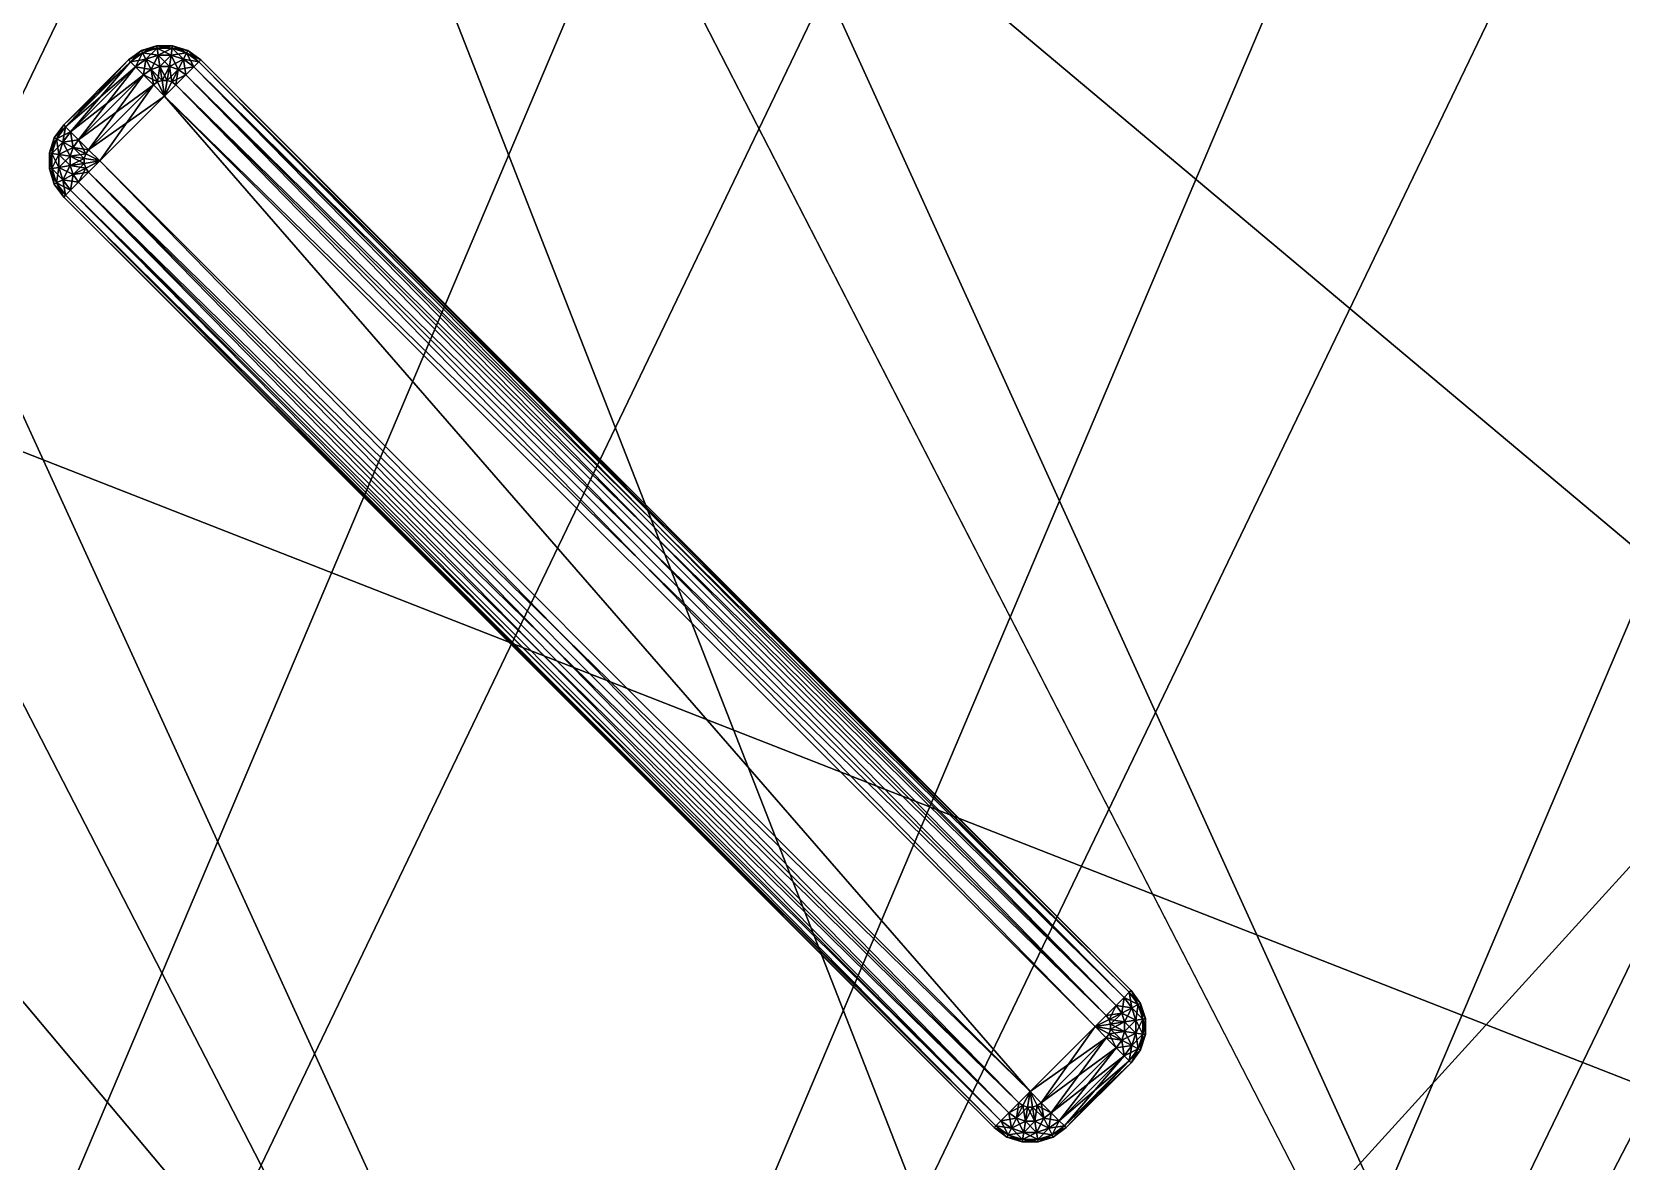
# Model space of a CAD drawing. Extents: x -220 to 220, y -231 to 209.
# Drawn here: x 100.63 to 131.8, y -133.73 to -111.59 of the extents above; entities that cross this region are included whole.
import ezdxf

# ---------------------------------------------------------------- set-up
doc = ezdxf.new("R2010")
doc.units = 0
doc.layers.get('0').update_dxf_attribs({"color": 33, "linetype": 'CONTINUOUS'})

msp = doc.modelspace()

# ---------------------------------------------------------------- meshes
at = {"color": 206}
mesh = msp.add_polyface(dxfattribs=at)
corners = [(-19.675, 188.166, -0.51), (0, 189.116, -0.51), (0, 189.116, -5.51), (-19.675, 188.166, -5.51), (-38.801, 185.375, -0.51), (-38.801, 185.375, -5.51), (-57.29, 180.83, -0.51), (-57.29, 180.83, -5.51), (-75.054, 174.62, -0.51), (-75.054, 174.62, -5.51), (-92.004, 166.832, -0.51), (-92.004, 166.832, -5.51), (-108.053, 157.556, -0.51), (-108.053, 157.556, -5.51), (-123.112, 146.879, -0.51), (-123.112, 146.879, -5.51), (-75.054, 174.62, -5.51), (-191.713, -68.173, -5.51), (-92.004, 166.832, -5.51), (-57.29, 180.83, -5.51), (-185.503, -85.937, -5.51), (-38.801, 185.375, -5.51), (-177.716, -102.888, -5.51), (-168.44, -118.937, -5.51), (-19.675, 188.166, -5.51), (-157.763, -133.996, -5.51), (0, 189.116, -5.51), (-145.773, -147.978, -5.51), (19.675, 188.166, -5.51), (-132.559, -160.794, -5.51), (32.492, 186.504, -5.51), (51.203, 182.534, -5.51), (-118.208, -172.356, -5.51), (-57.29, 180.83, -0.51), (123.112, -168.646, -0.51), (-38.801, 185.375, -0.51), (-75.054, 174.62, -0.51), (108.053, -179.323, -0.51), (-92.004, 166.832, -0.51), (92.004, -188.6, -0.51), (-108.053, 157.556, -0.51), (75.054, -196.387, -0.51), (-123.112, 146.879, -0.51), (57.29, -202.597, -0.51), (-137.094, 134.889, -0.51), (38.801, -207.142, -0.51), (-149.91, 121.675, -0.51), (19.675, -209.934, -0.51), (-161.472, 107.324, -0.51), (0, -210.884, -0.51)]
mesh.append_faces([[corners[k] for k in face] for face in [(0, 1, 2, 0), (3, 0, 2, 3), (4, 0, 3, 4), (5, 4, 3, 5), (6, 4, 5, 6), (7, 6, 5, 7), (8, 6, 7, 8), (9, 8, 7, 9), (10, 8, 9, 10), (11, 10, 9, 11), (12, 10, 11, 12), (13, 12, 11, 13), (14, 12, 13, 14), (15, 14, 13, 15), (16, 17, 18, 16), (19, 20, 16, 19), (21, 22, 19, 21), (21, 23, 22, 21), (24, 23, 21, 24), (24, 25, 23, 24), (26, 25, 24, 26), (26, 27, 25, 26), (28, 27, 26, 28), (28, 29, 27, 28), (30, 29, 28, 30), (31, 32, 30, 31), (33, 34, 35, 33), (36, 37, 33, 36), (38, 39, 36, 38), (40, 41, 38, 40), (42, 43, 40, 42), (44, 45, 42, 44), (46, 47, 44, 46), (48, 49, 46, 48)]], dxfattribs={"vtx3": -1, "color": 206})
mesh = msp.add_polyface(dxfattribs=at)
corners = [(102.809, 160.808, -0.51), (118.208, 150.588, -0.51), (118.208, 150.588, -5.51), (102.809, 160.808, -5.51), (86.45, 169.598, -0.51), (86.45, 169.598, -5.51), (69.218, 176.869, -0.51), (69.218, 176.869, -5.51), (51.203, 182.534, -0.51), (51.203, 182.534, -5.51), (32.492, 186.504, -0.51), (32.492, 186.504, -5.51), (19.675, 188.166, -0.51), (19.675, 188.166, -5.51), (0, 189.116, -0.51), (0, 189.116, -5.51), (69.218, 176.869, -5.51), (-102.809, -182.576, -5.51), (51.203, 182.534, -5.51), (86.45, 169.598, -5.51), (-86.45, -191.365, -5.51), (102.809, 160.808, -5.51), (-69.218, -198.637, -5.51), (118.208, 150.588, -5.51), (-51.203, -204.301, -5.51), (132.559, 139.026, -5.51), (-32.492, -208.272, -5.51), (145.773, 126.21, -5.51), (-19.675, -209.934, -5.51), (157.763, 112.229, -5.51), (0, -210.884, -5.51), (69.218, 176.869, -0.51), (193.418, -62.087, -0.51), (86.45, 169.598, -0.51), (51.203, 182.534, -0.51), (187.753, -80.102, -0.51), (180.482, -97.333, -0.51), (32.492, 186.504, -0.51), (171.692, -113.693, -0.51), (19.675, 188.166, -0.51), (161.472, -129.092, -0.51), (0, 189.116, -0.51), (149.91, -143.442, -0.51), (-19.675, 188.166, -0.51), (137.094, -156.657, -0.51), (-38.801, 185.375, -0.51)]
mesh.append_faces([[corners[k] for k in face] for face in [(0, 1, 2, 0), (3, 0, 2, 3), (4, 0, 3, 4), (5, 4, 3, 5), (6, 4, 5, 6), (7, 6, 5, 7), (8, 6, 7, 8), (9, 8, 7, 9), (10, 8, 9, 10), (11, 10, 9, 11), (12, 10, 11, 12), (13, 12, 11, 13), (14, 12, 13, 14), (15, 14, 13, 15), (16, 17, 18, 16), (19, 20, 16, 19), (21, 22, 19, 21), (23, 24, 21, 23), (25, 26, 23, 25), (27, 28, 25, 27), (29, 30, 27, 29), (31, 32, 33, 31), (34, 35, 31, 34), (34, 36, 35, 34), (37, 36, 34, 37), (37, 38, 36, 37), (39, 38, 37, 39), (39, 40, 38, 39), (41, 40, 39, 41), (41, 42, 40, 41), (43, 42, 41, 43), (43, 44, 42, 43), (45, 44, 43, 45)]], dxfattribs={"vtx3": -1, "color": 206})
mesh = msp.add_polyface(dxfattribs=at)
corners = [(-137.3, -30.884, 25), (-137.3, -30.884, 20), (0, -30.884, 20), (0, -30.884, 25), (-166, -75.884, 25), (-166, -75.884, 20), (-164.222, -80.383, 25), (-164.222, -80.383, 20), (-158.84, -91.295, 25), (-187.753, 58.335, 25), (-180.482, 75.566, 25), (-180.482, 75.566, 20), (-187.753, 58.335, 20), (-193.418, 40.319, 25), (-193.418, 40.319, 20), (-197.388, 21.608, 25), (-197.388, 21.608, 20), (-199.05, 8.791, 25), (-199.05, 8.791, 20), (-200, -10.884, 25), (-200, -10.884, 20), (-199.05, -30.559, 25), (-199.05, -30.559, 20), (-196.258, -49.685, 25), (-196.258, -49.685, 20), (-191.713, -68.173, 25), (-191.713, -68.173, 20), (-185.503, -85.937, 25), (-185.503, -85.937, 20), (-38.801, 185.375, 20), (-137.3, -30.884, 20), (-166, -75.884, 20), (-149.91, 121.675, 20), (-199.05, 8.791, 20), (-197.388, 21.608, 20), (-137.094, 134.889, 20), (-200, -10.884, 20), (-123.112, 146.879, 20), (-199.05, -30.559, 20), (-108.053, 157.556, 20), (-196.258, -49.685, 20), (-92.004, 166.832, 20), (-191.713, -68.173, 20), (-75.054, 174.62, 20), (-185.503, -85.937, 20), (-57.29, 180.83, 20), (-177.716, -102.888, 20), (-164.222, -80.383, 20), (-92.004, 166.832, 25), (0, -30.884, 25), (137.3, -30.884, 25), (-161.472, 107.324, 25), (-171.692, 91.925, 25), (-180.482, 75.566, 25), (-137.3, -30.884, 25), (-187.753, 58.335, 25), (-193.418, 40.319, 25), (-197.388, 21.608, 25), (-199.05, 8.791, 25), (-166, -75.884, 25), (-200, -10.884, 25), (-164.222, -80.383, 25), (-158.84, -91.295, 25), (-199.05, -30.559, 25), (-132.559, -160.794, 25), (-196.258, -49.685, 25), (-145.773, -147.978, 25), (-191.713, -68.173, 25), (-157.763, -133.996, 25)]
mesh.append_faces([[corners[k] for k in face] for face in [(0, 1, 2, 0), (3, 0, 2, 3), (4, 5, 1, 4), (0, 4, 1, 0), (6, 7, 5, 6), (4, 6, 5, 4), (6, 8, 7, 6), (9, 10, 11, 9), (12, 9, 11, 12), (13, 9, 12, 13), (14, 13, 12, 14), (15, 13, 14, 15), (16, 15, 14, 16), (17, 15, 16, 17), (18, 17, 16, 18), (19, 17, 18, 19), (20, 19, 18, 20), (21, 19, 20, 21), (22, 21, 20, 22), (23, 21, 22, 23), (24, 23, 22, 24), (25, 23, 24, 25), (26, 25, 24, 26), (27, 25, 26, 27), (28, 27, 26, 28), (29, 30, 31, 29), (32, 33, 34, 32), (35, 36, 33, 35), (37, 38, 36, 37), (39, 40, 38, 39), (41, 42, 40, 41), (43, 44, 42, 43), (45, 31, 44, 45), (31, 46, 44, 31), (47, 46, 31, 47), (48, 49, 50, 48), (51, 52, 49, 51), (52, 53, 49, 52), (53, 54, 49, 53), (55, 54, 53, 55), (55, 56, 54, 55), (56, 57, 54, 56), (57, 58, 54, 57), (58, 59, 54, 58), (60, 59, 58, 60), (60, 61, 59, 60), (61, 60, 62, 61), (63, 64, 60, 63), (65, 66, 63, 65), (67, 68, 65, 67)]], dxfattribs={"vtx3": -1, "color": 206})
mesh = msp.add_polyface(dxfattribs=at)
corners = [(199.05, 8.791, -0.51), (200, -10.884, -0.51), (200, -10.884, -5.51), (199.05, 8.791, -5.51), (193.418, -62.087, -0.51), (187.753, -80.102, -0.51), (187.753, -80.102, -5.51), (193.418, -62.087, -5.51), (197.388, -43.376, -0.51), (197.388, -43.376, -5.51), (199.05, -30.559, -0.51), (199.05, -30.559, -5.51), (86.45, 169.598, -5.51), (-69.218, -198.637, -5.51), (-86.45, -191.365, -5.51), (102.809, 160.808, -5.51), (-51.203, -204.301, -5.51), (118.208, 150.588, -5.51), (-32.492, -208.272, -5.51), (132.559, 139.026, -5.51), (-19.675, -209.934, -5.51), (145.773, 126.21, -5.51), (0, -210.884, -5.51), (157.763, 112.229, -5.51), (19.675, -209.934, -5.51), (168.44, 97.169, -5.51), (38.801, -207.142, -5.51), (177.716, 81.12, -5.51), (57.29, -202.597, -5.51), (185.503, 64.17, -5.51), (75.054, -196.387, -5.51), (191.713, 46.406, -5.51), (92.004, -188.6, -5.51), (196.258, 27.917, -5.51), (108.053, -179.323, -5.51), (199.05, 8.791, -5.51), (200, -10.884, -5.51), (123.112, -168.646, -5.51), (199.05, -30.559, -5.51), (137.094, -156.657, -5.51), (197.388, -43.376, -5.51), (149.91, -143.442, -5.51), (193.418, -62.087, -5.51), (161.472, -129.092, -5.51), (-38.801, 185.375, -0.51), (123.112, -168.646, -0.51), (137.094, -156.657, -0.51), (-57.29, 180.83, -0.51), (108.053, -179.323, -0.51), (-75.054, 174.62, -0.51), (92.004, -188.6, -0.51), (-92.004, 166.832, -0.51), (75.054, -196.387, -0.51)]
mesh.append_faces([[corners[k] for k in face] for face in [(0, 1, 2, 0), (3, 0, 2, 3), (4, 5, 6, 4), (7, 4, 6, 7), (8, 4, 7, 8), (9, 8, 7, 9), (10, 8, 9, 10), (11, 10, 9, 11), (1, 10, 11, 1), (2, 1, 11, 2), (12, 13, 14, 12), (15, 16, 13, 15), (17, 18, 16, 17), (19, 20, 18, 19), (21, 22, 20, 21), (23, 24, 22, 23), (25, 26, 24, 25), (27, 26, 25, 27), (27, 28, 26, 27), (29, 28, 27, 29), (29, 30, 28, 29), (31, 30, 29, 31), (31, 32, 30, 31), (33, 32, 31, 33), (33, 34, 32, 33), (35, 34, 33, 35), (36, 37, 35, 36), (38, 39, 36, 38), (40, 41, 38, 40), (42, 43, 40, 42), (44, 45, 46, 44), (47, 48, 45, 47), (49, 50, 48, 49), (51, 52, 50, 51)]], dxfattribs={"vtx3": -1, "color": 206})
mesh = msp.add_polyface(dxfattribs=at)
corners = [(137.3, -30.884, 25), (137.3, -30.884, 20), (165, -75.884, 20), (165, -75.884, 25), (0, -30.884, 25), (0, -30.884, 20), (162.365, -82.784, 25), (162.365, -82.784, 20), (156.906, -93.852, 20), (164.306, -77.932, 25), (164.306, -77.932, 20), (199.05, 8.791, 25), (200, -10.884, 25), (200, -10.884, 20), (199.05, 8.791, 20), (196.258, 27.917, 25), (196.258, 27.917, 20), (191.713, 46.406, 25), (191.713, 46.406, 20), (185.503, 64.17, 25), (185.503, 64.17, 20), (187.753, -80.102, 20), (187.753, -80.102, 25), (180.482, -97.333, 20), (193.418, -62.087, 25), (193.418, -62.087, 20), (197.388, -43.376, 25), (197.388, -43.376, 20), (199.05, -30.559, 25), (199.05, -30.559, 20), (168.44, 97.169, 20), (177.716, 81.12, 20), (0, -30.884, 20), (137.3, -30.884, 20), (185.503, 64.17, 20), (191.713, 46.406, 20), (196.258, 27.917, 20), (199.05, 8.791, 20), (165, -75.884, 20), (164.306, -77.932, 20), (162.365, -82.784, 20), (200, -10.884, 20), (123.112, -168.646, 20), (199.05, -30.559, 20), (137.094, -156.657, 20), (197.388, -43.376, 20), (149.91, -143.442, 20), (193.418, -62.087, 20), (161.472, -129.092, 20), (187.753, -80.102, 20), (171.692, -113.693, 20), (118.208, 150.588, 25), (199.05, -30.559, 25), (200, -10.884, 25), (102.809, 160.808, 25), (197.388, -43.376, 25), (86.45, 169.598, 25), (193.418, -62.087, 25), (69.218, 176.869, 25), (187.753, -80.102, 25), (51.203, 182.534, 25), (180.482, -97.333, 25), (165, -75.884, 25), (137.3, -30.884, 25), (164.306, -77.932, 25), (162.365, -82.784, 25)]
mesh.append_faces([[corners[k] for k in face] for face in [(0, 1, 2, 0), (3, 0, 2, 3), (4, 5, 1, 4), (0, 4, 1, 0), (6, 7, 8, 6), (9, 10, 7, 9), (6, 9, 7, 6), (3, 2, 10, 3), (9, 3, 10, 9), (11, 12, 13, 11), (14, 11, 13, 14), (15, 11, 14, 15), (16, 15, 14, 16), (17, 15, 16, 17), (18, 17, 16, 18), (19, 17, 18, 19), (20, 19, 18, 20), (21, 22, 23, 21), (24, 22, 21, 24), (25, 24, 21, 25), (26, 24, 25, 26), (27, 26, 25, 27), (28, 26, 27, 28), (29, 28, 27, 29), (12, 28, 29, 12), (13, 12, 29, 13), (30, 31, 32, 30), (31, 33, 32, 31), (34, 33, 31, 34), (34, 35, 33, 34), (35, 36, 33, 35), (36, 37, 33, 36), (37, 38, 33, 37), (39, 38, 37, 39), (40, 39, 37, 40), (41, 40, 37, 41), (41, 42, 40, 41), (43, 44, 41, 43), (45, 46, 43, 45), (47, 48, 45, 47), (49, 50, 47, 49), (51, 52, 53, 51), (54, 55, 52, 54), (56, 57, 55, 56), (58, 59, 57, 58), (60, 61, 59, 60), (62, 61, 60, 62), (63, 62, 60, 63), (62, 64, 61, 62), (64, 65, 61, 64)]], dxfattribs={"vtx3": -1, "color": 206})
mesh = msp.add_polyface(dxfattribs=at)
corners = [(196.258, 27.917, -0.51), (199.05, 8.791, -0.51), (199.05, 8.791, -5.51), (196.258, 27.917, -5.51), (191.713, 46.406, -0.51), (191.713, 46.406, -5.51), (185.503, 64.17, -0.51), (185.503, 64.17, -5.51), (177.716, 81.12, -0.51), (177.716, 81.12, -5.51), (168.44, 97.169, -0.51), (168.44, 97.169, -5.51), (157.763, 112.229, -0.51), (157.763, 112.229, -5.51), (145.773, 126.21, -0.51), (145.773, 126.21, -5.51), (132.559, 139.026, -0.51), (132.559, 139.026, -5.51), (118.208, 150.588, -0.51), (118.208, 150.588, -5.51), (168.44, 97.169, -5.51), (19.675, -209.934, -5.51), (157.763, 112.229, -5.51), (168.44, 97.169, -0.51), (185.503, 64.17, -0.51), (177.716, 81.12, -0.51), (191.713, 46.406, -0.51), (157.763, 112.229, -0.51), (196.258, 27.917, -0.51), (145.773, 126.21, -0.51), (199.05, 8.791, -0.51), (132.559, 139.026, -0.51), (200, -10.884, -0.51), (118.208, 150.588, -0.51), (199.05, -30.559, -0.51), (102.809, 160.808, -0.51), (197.388, -43.376, -0.51), (86.45, 169.598, -0.51), (193.418, -62.087, -0.51), (69.218, 176.869, -0.51), (187.753, -80.102, -0.51)]
mesh.append_faces([[corners[k] for k in face] for face in [(0, 1, 2, 0), (3, 0, 2, 3), (4, 0, 3, 4), (5, 4, 3, 5), (6, 4, 5, 6), (7, 6, 5, 7), (8, 6, 7, 8), (9, 8, 7, 9), (10, 8, 9, 10), (11, 10, 9, 11), (12, 10, 11, 12), (13, 12, 11, 13), (14, 12, 13, 14), (15, 14, 13, 15), (16, 14, 15, 16), (17, 16, 15, 17), (18, 16, 17, 18), (19, 18, 17, 19), (20, 21, 22, 20), (23, 24, 25, 23), (23, 26, 24, 23), (27, 26, 23, 27), (27, 28, 26, 27), (29, 28, 27, 29), (29, 30, 28, 29), (31, 30, 29, 31), (31, 32, 30, 31), (33, 32, 31, 33), (33, 34, 32, 33), (35, 34, 33, 35), (35, 36, 34, 35), (37, 36, 35, 37), (37, 38, 36, 37), (39, 40, 38, 39)]], dxfattribs={"vtx3": -1, "color": 206})
mesh = msp.add_polyface(dxfattribs=at)
corners = [(19.675, -209.934, -0.51), (0, -210.884, -0.51), (0, -210.884, -5.51), (19.675, -209.934, -5.51), (38.801, -207.142, -0.51), (38.801, -207.142, -5.51), (57.29, -202.597, -0.51), (57.29, -202.597, -5.51), (75.054, -196.387, -0.51), (75.054, -196.387, -5.51), (92.004, -188.6, -0.51), (92.004, -188.6, -5.51), (108.053, -179.323, -0.51), (108.053, -179.323, -5.51), (123.112, -168.646, -0.51), (123.112, -168.646, -5.51), (137.094, -156.657, -0.51), (137.094, -156.657, -5.51), (149.91, -143.442, -0.51), (149.91, -143.442, -5.51), (161.472, -129.092, -0.51), (161.472, -129.092, -5.51), (171.692, -113.693, -0.51), (171.692, -113.693, -5.51), (180.482, -97.333, -0.51), (180.482, -97.333, -5.51), (187.753, -80.102, -0.51), (187.753, -80.102, -5.51), (199.05, 8.791, -5.51), (123.112, -168.646, -5.51), (108.053, -179.323, -5.51), (200, -10.884, -5.51), (137.094, -156.657, -5.51), (199.05, -30.559, -5.51), (149.91, -143.442, -5.51), (197.388, -43.376, -5.51), (161.472, -129.092, -5.51), (193.418, -62.087, -5.51), (171.692, -113.693, -5.51), (187.753, -80.102, -5.51), (180.482, -97.333, -5.51)]
mesh.append_faces([[corners[k] for k in face] for face in [(0, 1, 2, 0), (3, 0, 2, 3), (4, 0, 3, 4), (5, 4, 3, 5), (6, 4, 5, 6), (7, 6, 5, 7), (8, 6, 7, 8), (9, 8, 7, 9), (10, 8, 9, 10), (11, 10, 9, 11), (12, 10, 11, 12), (13, 12, 11, 13), (14, 12, 13, 14), (15, 14, 13, 15), (16, 14, 15, 16), (17, 16, 15, 17), (18, 16, 17, 18), (19, 18, 17, 19), (20, 18, 19, 20), (21, 20, 19, 21), (22, 20, 21, 22), (23, 22, 21, 23), (24, 22, 23, 24), (25, 24, 23, 25), (26, 24, 25, 26), (27, 26, 25, 27), (28, 29, 30, 28), (31, 32, 29, 31), (33, 34, 32, 33), (35, 36, 34, 35), (37, 38, 36, 37), (39, 38, 37, 39), (39, 40, 38, 39)]], dxfattribs={"vtx3": -1, "color": 206})
at = {"color": 151}
mesh = msp.add_polyface(dxfattribs=at)
corners = [(11.75, -77.522, 34.5), (0, -78.55, 34.5), (0, -10.884, 34.5), (11.75, -77.522, 45.5), (0, -10.884, 45.5), (0, -78.55, 45.5), (23.143, -74.47, 34.5), (23.143, -74.47, 45.5), (33.833, -69.485, 34.5), (67.667, -128.086, 34.5), (33.833, -69.485, 45.5), (43.495, -62.719, 34.5), (86.991, -114.555, 34.5), (43.495, -62.719, 45.5), (67.667, -128.086, 45.5), (51.836, -54.379, 34.5), (103.671, -97.874, 34.5), (51.836, -54.379, 45.5), (86.991, -114.555, 45.5), (58.601, -44.717, 34.5), (117.202, -78.55, 34.5), (58.601, -44.717, 45.5), (103.671, -97.874, 45.5), (117.202, -78.55, 45.5), (63.586, -34.027, 34.5), (127.172, -57.17, 34.5), (190.758, -80.314, 34.5), (127.172, -57.17, 45.5), (175.803, -112.384, 45.5), (190.758, -80.314, 45.5), (63.586, -34.027, 45.5), (66.639, -22.634, 34.5), (133.277, -34.384, 34.5), (199.916, -46.134, 34.5), (199.916, -46.134, 45.5), (190.758, -80.314, 45.5), (190.758, -80.314, 34.5), (199.916, -46.134, 34.5), (133.277, -34.384, 45.5), (199.916, -46.134, 45.5), (66.639, -22.634, 45.5), (67.667, -10.884, 34.5), (135.333, -10.884, 34.5), (203, -10.884, 34.5), (203, -10.884, 45.5), (203, -10.884, 34.5), (135.333, -10.884, 45.5), (203, -10.884, 45.5), (67.667, -10.884, 45.5)]
mesh.append_faces([[corners[k] for k in face] for face in [(0, 1, 2, 0), (3, 4, 5, 3), (6, 0, 2, 6), (7, 4, 3, 7), (8, 6, 2, 8), (8, 9, 6, 8), (10, 4, 7, 10), (11, 8, 2, 11), (11, 12, 8, 11), (13, 10, 14, 13), (13, 4, 10, 13), (15, 11, 2, 15), (15, 16, 11, 15), (17, 13, 18, 17), (17, 4, 13, 17), (19, 15, 2, 19), (20, 16, 15, 20), (19, 20, 15, 19), (21, 17, 22, 21), (23, 21, 22, 23), (21, 4, 17, 21), (24, 19, 2, 24), (25, 20, 19, 25), (24, 25, 19, 24), (25, 26, 20, 25), (27, 23, 28, 27), (29, 27, 28, 29), (30, 21, 23, 30), (27, 30, 23, 27), (30, 4, 21, 30), (31, 24, 2, 31), (32, 25, 24, 32), (31, 32, 24, 31), (33, 26, 25, 33), (32, 33, 25, 32), (34, 35, 36, 34), (37, 34, 36, 37), (38, 27, 29, 38), (39, 38, 29, 39), (40, 30, 27, 40), (38, 40, 27, 38), (40, 4, 30, 40), (41, 31, 2, 41), (42, 32, 31, 42), (41, 42, 31, 41), (43, 33, 32, 43), (42, 43, 32, 42), (44, 34, 37, 44), (45, 44, 37, 45), (46, 38, 39, 46), (47, 46, 39, 47), (48, 40, 38, 48), (46, 48, 38, 46), (48, 4, 40, 48)]], dxfattribs={"vtx3": -1, "color": 151})
at = {"color": 206}
mesh = msp.add_polyface(dxfattribs=at)
corners = [(108.647, -150.109, 25), (108.647, -150.109, 20), (95.357, -159.532, 20), (116.983, -143.179, 25), (116.983, -143.179, 20), (124.874, -135.757, 25), (124.874, -135.757, 20), (138.437, -120.84, 25), (138.437, -120.84, 20), (148.739, -107.12, 25), (148.739, -107.12, 20), (156.906, -93.852, 25), (156.906, -93.852, 20), (162.365, -82.784, 25), (108.053, -179.323, 20), (108.053, -179.323, 25), (92.004, -188.6, 20), (123.112, -168.646, 25), (123.112, -168.646, 20), (137.094, -156.657, 25), (137.094, -156.657, 20), (149.91, -143.442, 25), (149.91, -143.442, 20), (161.472, -129.092, 25), (161.472, -129.092, 20), (171.692, -113.693, 25), (171.692, -113.693, 20), (180.482, -97.333, 25), (180.482, -97.333, 20), (187.753, -80.102, 25), (200, -10.884, 20), (137.094, -156.657, 20), (123.112, -168.646, 20), (199.05, -30.559, 20), (149.91, -143.442, 20), (197.388, -43.376, 20), (161.472, -129.092, 20), (193.418, -62.087, 20), (171.692, -113.693, 20), (187.753, -80.102, 20), (180.482, -97.333, 20), (116.983, -143.179, 20), (92.004, -188.6, 20), (108.647, -150.109, 20), (124.874, -135.757, 20), (108.053, -179.323, 20), (138.437, -120.84, 20), (148.739, -107.12, 20), (156.906, -93.852, 20), (162.365, -82.784, 20), (162.365, -82.784, 25), (171.692, -113.693, 25), (180.482, -97.333, 25), (156.906, -93.852, 25), (161.472, -129.092, 25), (148.739, -107.12, 25), (149.91, -143.442, 25), (138.437, -120.84, 25), (137.094, -156.657, 25), (124.874, -135.757, 25), (116.983, -143.179, 25), (123.112, -168.646, 25), (108.647, -150.109, 25), (108.053, -179.323, 25)]
mesh.append_faces([[corners[k] for k in face] for face in [(0, 1, 2, 0), (3, 4, 1, 3), (0, 3, 1, 0), (5, 6, 4, 5), (3, 5, 4, 3), (7, 8, 6, 7), (5, 7, 6, 5), (9, 10, 8, 9), (7, 9, 8, 7), (11, 12, 10, 11), (9, 11, 10, 9), (11, 13, 12, 11), (14, 15, 16, 14), (17, 15, 14, 17), (18, 17, 14, 18), (19, 17, 18, 19), (20, 19, 18, 20), (21, 19, 20, 21), (22, 21, 20, 22), (23, 21, 22, 23), (24, 23, 22, 24), (25, 23, 24, 25), (26, 25, 24, 26), (27, 25, 26, 27), (28, 27, 26, 28), (29, 27, 28, 29), (30, 31, 32, 30), (33, 34, 31, 33), (35, 36, 34, 35), (37, 38, 36, 37), (39, 40, 38, 39), (41, 42, 43, 41), (41, 44, 42, 41), (44, 45, 42, 44), (46, 45, 44, 46), (46, 47, 45, 46), (47, 48, 45, 47), (48, 32, 45, 48), (49, 32, 48, 49), (50, 51, 52, 50), (53, 51, 50, 53), (53, 54, 51, 53), (55, 54, 53, 55), (55, 56, 54, 55), (57, 56, 55, 57), (57, 58, 56, 57), (59, 58, 57, 59), (59, 60, 58, 59), (60, 61, 58, 60), (62, 61, 60, 62), (62, 63, 61, 62)]], dxfattribs={"vtx3": -1, "color": 206})
at = {"color": 151}
mesh = msp.add_polyface(dxfattribs=at)
corners = [(23.5, -144.161, 34.5), (0, -146.217, 34.5), (0, -78.55, 34.5), (11.75, -77.522, 34.5), (35.251, -210.8, 34.5), (0, -213.884, 34.5), (35.251, -210.8, 45.5), (0, -213.884, 45.5), (0, -213.884, 34.5), (35.251, -210.8, 34.5), (23.5, -144.161, 45.5), (0, -146.217, 45.5), (0, -213.884, 45.5), (35.251, -210.8, 45.5), (11.75, -77.522, 45.5), (0, -78.55, 45.5), (46.287, -138.055, 34.5), (23.143, -74.47, 34.5), (69.43, -201.641, 34.5), (69.43, -201.641, 45.5), (69.43, -201.641, 34.5), (46.287, -138.055, 45.5), (69.43, -201.641, 45.5), (23.143, -74.47, 45.5), (67.667, -128.086, 34.5), (101.5, -186.687, 34.5), (101.5, -186.687, 45.5), (101.5, -186.687, 34.5), (67.667, -128.086, 45.5), (101.5, -186.687, 45.5), (33.833, -69.485, 45.5), (86.991, -114.555, 34.5), (33.833, -69.485, 34.5), (130.486, -166.391, 34.5), (130.486, -166.391, 45.5), (130.486, -166.391, 34.5), (86.991, -114.555, 45.5), (130.486, -166.391, 45.5), (43.495, -62.719, 45.5), (103.671, -97.874, 34.5), (43.495, -62.719, 34.5), (155.507, -141.37, 34.5), (155.507, -141.37, 45.5), (155.507, -141.37, 34.5), (103.671, -97.874, 45.5), (155.507, -141.37, 45.5), (51.836, -54.379, 45.5), (175.803, -112.384, 34.5), (117.202, -78.55, 34.5), (175.803, -112.384, 45.5), (175.803, -112.384, 34.5), (117.202, -78.55, 45.5), (175.803, -112.384, 45.5), (190.758, -80.314, 34.5), (190.758, -80.314, 45.5), (190.758, -80.314, 34.5)]
mesh.append_faces([[corners[k] for k in face] for face in [(0, 1, 2, 0), (3, 0, 2, 3), (4, 5, 1, 4), (0, 4, 1, 0), (6, 7, 8, 6), (9, 6, 8, 9), (10, 11, 12, 10), (13, 10, 12, 13), (14, 15, 11, 14), (10, 14, 11, 10), (16, 0, 3, 16), (17, 16, 3, 17), (18, 4, 0, 18), (16, 18, 0, 16), (19, 6, 9, 19), (20, 19, 9, 20), (21, 10, 13, 21), (22, 21, 13, 22), (23, 14, 10, 23), (21, 23, 10, 21), (24, 16, 17, 24), (25, 18, 16, 25), (24, 25, 16, 24), (26, 19, 20, 26), (27, 26, 20, 27), (28, 21, 22, 28), (29, 28, 22, 29), (30, 23, 21, 30), (28, 30, 21, 28), (31, 24, 32, 31), (33, 25, 24, 33), (31, 33, 24, 31), (34, 26, 27, 34), (35, 34, 27, 35), (36, 28, 29, 36), (37, 36, 29, 37), (36, 38, 28, 36), (39, 31, 40, 39), (41, 33, 31, 41), (39, 41, 31, 39), (42, 34, 35, 42), (43, 42, 35, 43), (44, 36, 37, 44), (45, 44, 37, 45), (44, 46, 36, 44), (47, 41, 39, 47), (48, 47, 39, 48), (49, 42, 43, 49), (50, 49, 43, 50), (51, 44, 45, 51), (52, 51, 45, 52), (53, 47, 48, 53), (54, 49, 50, 54), (55, 54, 50, 55)]], dxfattribs={"vtx3": -1, "color": 151})
mesh = msp.add_polyface(dxfattribs=at)
corners = [(101.746, -113.903, -14.177), (103.019, -112.63, -14.177), (103.238, -112.849, -14.226), (101.549, -113.706, -14.035), (102.822, -112.433, -14.035), (101.393, -113.549, -13.814), (102.666, -112.276, -13.814), (101.292, -113.449, -13.535), (102.565, -112.176, -13.535), (101.258, -113.414, -13.226), (102.53, -112.141, -13.226), (101.258, -113.414, 1.574), (102.53, -112.141, 1.574), (101.292, -113.449, 1.883), (102.565, -112.176, 1.883), (101.393, -113.549, 2.162), (102.666, -112.276, 2.162), (101.549, -113.706, 2.383), (102.822, -112.433, 2.383), (101.746, -113.903, 2.525), (103.019, -112.63, 2.525), (101.965, -114.121, 2.574), (103.238, -112.849, 2.574), (101.074, -113.667, -13.226), (101.074, -113.667, 1.574), (101.117, -113.689, 1.883), (102.971, -112.325, -14.035), (103.146, -112.268, -14.035), (103.189, -112.543, -14.177), (103.097, -112.573, -14.177), (102.87, -112.128, -13.814), (103.111, -112.049, -13.814), (102.806, -112.001, -13.535), (103.089, -111.909, -13.535), (102.784, -111.958, -13.226), (103.081, -111.861, -13.226), (102.784, -111.958, 1.574), (103.081, -111.861, 1.574), (102.806, -112.001, 1.883), (103.089, -111.909, 1.883), (102.87, -112.128, 2.162), (103.111, -112.049, 2.162), (102.971, -112.325, 2.383), (103.146, -112.268, 2.383), (103.097, -112.573, 2.525), (103.189, -112.543, 2.525)]
mesh.append_faces([[corners[k] for k in face] for face in [(0, 1, 2, 0), (3, 4, 1, 3), (0, 3, 1, 0), (5, 6, 4, 5), (3, 5, 4, 3), (7, 8, 6, 7), (5, 7, 6, 5), (9, 10, 8, 9), (7, 9, 8, 7), (11, 12, 10, 11), (9, 11, 10, 9), (13, 14, 12, 13), (11, 13, 12, 11), (15, 16, 14, 15), (13, 15, 14, 13), (17, 18, 16, 17), (15, 17, 16, 15), (19, 20, 18, 19), (17, 19, 18, 17), (21, 22, 20, 21), (23, 9, 7, 23), (24, 11, 9, 24), (25, 13, 11, 25), (26, 27, 28, 26), (29, 26, 28, 29), (30, 31, 27, 30), (26, 30, 27, 26), (32, 33, 31, 32), (30, 32, 31, 30), (34, 35, 33, 34), (32, 34, 33, 32), (36, 37, 35, 36), (34, 36, 35, 34), (38, 39, 37, 38), (36, 38, 37, 36), (40, 41, 39, 40), (38, 40, 39, 38), (42, 43, 41, 42), (40, 42, 41, 40), (44, 45, 43, 44), (42, 44, 43, 42), (1, 29, 2, 1), (4, 26, 29, 4), (1, 4, 29, 1), (6, 30, 26, 6), (4, 6, 26, 4), (8, 32, 30, 8), (6, 8, 30, 6), (10, 34, 32, 10), (8, 10, 32, 8), (12, 36, 34, 12), (10, 12, 34, 10), (14, 38, 36, 14), (12, 14, 36, 12), (16, 40, 38, 16), (14, 16, 38, 14), (18, 42, 40, 18), (16, 18, 40, 16), (20, 44, 42, 20), (18, 20, 42, 18), (20, 22, 44, 20)]], dxfattribs={"vtx3": -1, "color": 151})
mesh = msp.add_polyface(dxfattribs=at)
corners = [(103.378, -112.573, -14.177), (103.456, -112.63, -14.177), (103.238, -112.849, -14.226), (103.504, -112.325, -14.035), (103.653, -112.433, -14.035), (103.605, -112.128, -13.814), (103.81, -112.276, -13.814), (103.669, -112.001, -13.535), (103.91, -112.176, -13.535), (103.692, -111.958, -13.226), (103.945, -112.141, -13.226), (103.692, -111.958, 1.574), (103.945, -112.141, 1.574), (103.669, -112.001, 1.883), (103.91, -112.176, 1.883), (103.605, -112.128, 2.162), (103.81, -112.276, 2.162), (103.504, -112.325, 2.383), (103.653, -112.433, 2.383), (103.378, -112.573, 2.525), (103.456, -112.63, 2.525), (103.238, -112.849, 2.574), (103.286, -112.543, -14.177), (103.33, -112.268, -14.035), (103.364, -112.049, -13.814), (103.386, -111.909, -13.535), (103.394, -111.861, -13.226), (103.394, -111.861, 1.574), (103.386, -111.909, 1.883), (103.364, -112.049, 2.162), (103.33, -112.268, 2.383), (103.286, -112.543, 2.525), (103.189, -112.543, -14.177), (103.146, -112.268, -14.035), (103.111, -112.049, -13.814), (103.089, -111.909, -13.535), (103.081, -111.861, -13.226), (103.081, -111.861, 1.574), (103.089, -111.909, 1.883), (103.111, -112.049, 2.162), (103.146, -112.268, 2.383), (103.189, -112.543, 2.525), (103.097, -112.573, -14.177), (103.097, -112.573, 2.525)]
mesh.append_faces([[corners[k] for k in face] for face in [(0, 1, 2, 0), (3, 4, 1, 3), (0, 3, 1, 0), (5, 6, 4, 5), (3, 5, 4, 3), (7, 8, 6, 7), (5, 7, 6, 5), (9, 10, 8, 9), (7, 9, 8, 7), (11, 12, 10, 11), (9, 11, 10, 9), (13, 14, 12, 13), (11, 13, 12, 11), (15, 16, 14, 15), (13, 15, 14, 13), (17, 18, 16, 17), (15, 17, 16, 15), (19, 20, 18, 19), (17, 19, 18, 17), (19, 21, 20, 19), (22, 0, 2, 22), (23, 3, 0, 23), (22, 23, 0, 22), (24, 5, 3, 24), (23, 24, 3, 23), (25, 7, 5, 25), (24, 25, 5, 24), (26, 9, 7, 26), (25, 26, 7, 25), (27, 11, 9, 27), (26, 27, 9, 26), (28, 13, 11, 28), (27, 28, 11, 27), (29, 15, 13, 29), (28, 29, 13, 28), (30, 17, 15, 30), (29, 30, 15, 29), (31, 19, 17, 31), (30, 31, 17, 30), (31, 21, 19, 31), (32, 22, 2, 32), (33, 23, 22, 33), (32, 33, 22, 32), (34, 24, 23, 34), (33, 34, 23, 33), (35, 25, 24, 35), (34, 35, 24, 34), (36, 26, 25, 36), (35, 36, 25, 35), (37, 27, 26, 37), (36, 37, 26, 36), (38, 28, 27, 38), (37, 38, 27, 37), (39, 29, 28, 39), (38, 39, 28, 38), (40, 30, 29, 40), (39, 40, 29, 39), (41, 31, 30, 41), (40, 41, 30, 40), (41, 21, 31, 41), (42, 32, 2, 42), (43, 21, 41, 43)]], dxfattribs={"vtx3": -1, "color": 151})
mesh = msp.add_polyface(dxfattribs=at)
corners = [(101.965, -114.121, -14.226), (101.746, -113.903, -14.177), (103.238, -112.849, -14.226), (101.746, -113.903, 2.525), (101.965, -114.121, 2.574), (103.019, -112.63, 2.525), (101.69, -113.981, -14.177), (101.441, -113.854, -14.035), (101.549, -113.706, -14.035), (101.244, -113.754, -13.814), (101.441, -113.854, 2.383), (101.549, -113.706, 2.383), (101.393, -113.549, 2.162), (101.69, -113.981, 2.525), (101.66, -114.073, -14.177), (101.384, -114.029, -14.035), (101.66, -114.073, 2.525), (101.384, -114.029, 2.383), (101.66, -114.17, -14.177), (101.384, -114.213, -14.035), (101.66, -114.17, 2.525), (101.384, -114.213, 2.383), (101.69, -114.262, -14.177), (101.441, -114.388, -14.035), (101.244, -114.489, -13.814), (101.69, -114.262, 2.525), (101.441, -114.388, 2.383), (101.746, -114.34, -14.177), (101.549, -114.537, -14.035), (101.393, -114.693, -13.814), (101.549, -114.537, 2.383), (101.244, -114.489, 2.162), (101.393, -114.693, 2.162), (101.746, -114.34, 2.525), (119.99, -132.583, -14.177), (119.793, -132.78, -14.035), (119.636, -132.937, -13.814), (119.536, -133.037, -13.535), (101.292, -114.794, -13.535), (119.501, -133.072, -13.226), (101.258, -114.828, -13.226), (119.501, -133.072, 1.574), (101.258, -114.828, 1.574), (119.536, -133.037, 1.883), (101.292, -114.794, 1.883), (119.636, -132.937, 2.162), (119.793, -132.78, 2.383), (119.99, -132.583, 2.525), (120.208, -132.365, 2.574), (103.456, -112.63, -14.177), (121.481, -131.092, -14.226), (103.653, -112.433, -14.035), (121.699, -130.873, -14.177), (103.81, -112.276, -13.814), (121.896, -130.676, -14.035), (103.91, -112.176, -13.535), (122.053, -130.52, -13.814), (103.945, -112.141, -13.226), (122.153, -130.419, -13.535), (103.945, -112.141, 1.574), (122.188, -130.385, -13.226), (103.91, -112.176, 1.883), (122.188, -130.385, 1.574), (103.81, -112.276, 2.162), (122.153, -130.419, 1.883), (103.653, -112.433, 2.383), (122.053, -130.52, 2.162), (103.456, -112.63, 2.525), (121.896, -130.676, 2.383), (103.238, -112.849, 2.574), (121.699, -130.873, 2.525), (120.208, -132.365, -14.226)]
mesh.append_faces([[corners[k] for k in face] for face in [(0, 1, 2, 0), (3, 4, 5, 3), (6, 1, 0, 6), (7, 8, 1, 7), (6, 7, 1, 6), (7, 9, 8, 7), (10, 11, 12, 10), (13, 3, 11, 13), (10, 13, 11, 10), (13, 4, 3, 13), (14, 6, 0, 14), (15, 7, 6, 15), (14, 15, 6, 14), (16, 13, 10, 16), (17, 16, 10, 17), (16, 4, 13, 16), (18, 14, 0, 18), (19, 15, 14, 19), (18, 19, 14, 18), (20, 16, 17, 20), (21, 20, 17, 21), (20, 4, 16, 20), (22, 18, 0, 22), (23, 19, 18, 23), (22, 23, 18, 22), (23, 24, 19, 23), (25, 20, 21, 25), (26, 25, 21, 26), (25, 4, 20, 25), (27, 22, 0, 27), (28, 23, 22, 28), (27, 28, 22, 27), (28, 29, 23, 28), (30, 26, 31, 30), (32, 30, 31, 32), (33, 25, 26, 33), (30, 33, 26, 30), (33, 4, 25, 33), (34, 27, 0, 34), (35, 28, 27, 35), (36, 29, 28, 36), (37, 38, 29, 37), (39, 40, 38, 39), (41, 42, 40, 41), (43, 44, 42, 43), (45, 32, 44, 45), (46, 30, 32, 46), (47, 33, 30, 47), (48, 4, 33, 48), (2, 49, 50, 2), (49, 51, 52, 49), (51, 53, 54, 51), (53, 55, 56, 53), (55, 57, 58, 55), (57, 59, 60, 57), (59, 61, 62, 59), (61, 63, 64, 61), (63, 65, 66, 63), (65, 67, 68, 65), (67, 69, 70, 67), (4, 48, 69, 4), (71, 0, 2, 71)]], dxfattribs={"vtx3": -1, "color": 151})
mesh = msp.add_polyface(dxfattribs=at)
corners = [(120.208, -132.365, -14.226), (119.99, -132.583, -14.177), (101.965, -114.121, -14.226), (119.793, -132.78, -14.035), (101.746, -114.34, -14.177), (119.636, -132.937, -13.814), (101.549, -114.537, -14.035), (119.536, -133.037, -13.535), (101.393, -114.693, -13.814), (119.501, -133.072, -13.226), (101.292, -114.794, -13.535), (119.501, -133.072, 1.574), (101.258, -114.828, -13.226), (119.536, -133.037, 1.883), (101.258, -114.828, 1.574), (119.636, -132.937, 2.162), (101.292, -114.794, 1.883), (119.793, -132.78, 2.383), (101.393, -114.693, 2.162), (119.99, -132.583, 2.525), (101.549, -114.537, 2.383), (120.208, -132.365, 2.574), (101.746, -114.34, 2.525), (122.005, -130.825, -14.035), (122.061, -131, -14.035), (121.786, -131.043, -14.177), (121.756, -130.952, -14.177), (122.202, -130.725, -13.814), (122.28, -130.965, -13.814), (122.328, -130.66, -13.535), (122.42, -130.943, -13.535), (122.372, -130.638, -13.226), (122.469, -130.935, -13.226), (122.372, -130.638, 1.574), (122.469, -130.935, 1.574), (122.328, -130.66, 1.883), (122.42, -130.943, 1.883), (122.202, -130.725, 2.162), (122.28, -130.965, 2.162), (122.005, -130.825, 2.383), (122.061, -131, 2.383), (121.756, -130.952, 2.525), (121.786, -131.043, 2.525), (121.699, -130.873, -14.177), (121.481, -131.092, -14.226), (121.896, -130.676, -14.035), (122.053, -130.52, -13.814), (122.153, -130.419, -13.535), (122.188, -130.385, -13.226), (122.188, -130.385, 1.574), (122.153, -130.419, 1.883), (122.053, -130.52, 2.162), (121.896, -130.676, 2.383), (121.699, -130.873, 2.525), (121.481, -131.092, 2.574), (103.456, -112.63, -14.177), (103.653, -112.433, -14.035), (103.81, -112.276, -13.814), (103.91, -112.176, -13.535), (103.945, -112.141, -13.226), (103.945, -112.141, 1.574), (103.91, -112.176, 1.883), (103.81, -112.276, 2.162), (103.653, -112.433, 2.383), (103.456, -112.63, 2.525), (103.238, -112.849, 2.574), (103.238, -112.849, -14.226)]
mesh.append_faces([[corners[k] for k in face] for face in [(0, 1, 2, 0), (1, 3, 4, 1), (3, 5, 6, 3), (5, 7, 8, 5), (7, 9, 10, 7), (9, 11, 12, 9), (11, 13, 14, 11), (13, 15, 16, 13), (15, 17, 18, 15), (17, 19, 20, 17), (19, 21, 22, 19), (23, 24, 25, 23), (26, 23, 25, 26), (27, 28, 24, 27), (23, 27, 24, 23), (29, 30, 28, 29), (27, 29, 28, 27), (31, 32, 30, 31), (29, 31, 30, 29), (33, 34, 32, 33), (31, 33, 32, 31), (35, 36, 34, 35), (33, 35, 34, 33), (37, 38, 36, 37), (35, 37, 36, 35), (39, 40, 38, 39), (37, 39, 38, 37), (41, 42, 40, 41), (39, 41, 40, 39), (43, 26, 44, 43), (45, 23, 26, 45), (43, 45, 26, 43), (46, 27, 23, 46), (45, 46, 23, 45), (47, 29, 27, 47), (46, 47, 27, 46), (48, 31, 29, 48), (47, 48, 29, 47), (49, 33, 31, 49), (48, 49, 31, 48), (50, 35, 33, 50), (49, 50, 33, 49), (51, 37, 35, 51), (50, 51, 35, 50), (52, 39, 37, 52), (51, 52, 37, 51), (53, 41, 39, 53), (52, 53, 39, 52), (53, 54, 41, 53), (55, 43, 44, 55), (56, 45, 43, 56), (57, 46, 45, 57), (58, 47, 46, 58), (59, 48, 47, 59), (60, 49, 48, 60), (61, 50, 49, 61), (62, 51, 50, 62), (63, 52, 51, 63), (64, 53, 52, 64), (65, 54, 53, 65), (21, 54, 65, 21), (44, 0, 66, 44)]], dxfattribs={"vtx3": -1, "color": 151})
mesh = msp.add_polyface(dxfattribs=at)
corners = [(101.244, -113.754, -13.814), (101.393, -113.549, -13.814), (101.549, -113.706, -14.035), (101.117, -113.689, -13.535), (101.292, -113.449, -13.535), (101.074, -113.667, -13.226), (101.074, -113.667, 1.574), (101.258, -113.414, -13.226), (101.117, -113.689, 1.883), (101.258, -113.414, 1.574), (101.244, -113.754, 2.162), (101.393, -113.549, 2.162), (101.292, -113.449, 1.883), (101.441, -113.854, 2.383), (101.166, -113.995, -13.814), (101.441, -113.854, -14.035), (101.384, -114.029, -14.035), (101.026, -113.972, -13.535), (100.977, -113.965, -13.226), (100.977, -113.965, 1.574), (101.026, -113.972, 1.883), (101.166, -113.995, 2.162), (101.384, -114.029, 2.383), (101.166, -114.248, -13.814), (101.384, -114.213, -14.035), (101.026, -114.27, -13.535), (100.977, -114.278, -13.226), (100.977, -114.278, 1.574), (101.026, -114.27, 1.883), (101.166, -114.248, 2.162), (101.384, -114.213, 2.383), (101.244, -114.489, -13.814), (101.117, -114.553, -13.535), (101.074, -114.575, -13.226), (101.074, -114.575, 1.574), (101.117, -114.553, 1.883), (101.244, -114.489, 2.162), (101.441, -114.388, 2.383), (101.393, -114.693, -13.814), (101.441, -114.388, -14.035), (101.292, -114.794, -13.535), (101.258, -114.828, -13.226), (101.258, -114.828, 1.574), (101.292, -114.794, 1.883), (101.393, -114.693, 2.162)]
mesh.append_faces([[corners[k] for k in face] for face in [(0, 1, 2, 0), (3, 4, 1, 3), (0, 3, 1, 0), (3, 5, 4, 3), (5, 6, 7, 5), (6, 8, 9, 6), (10, 11, 12, 10), (8, 10, 12, 8), (10, 13, 11, 10), (14, 0, 15, 14), (16, 14, 15, 16), (17, 3, 0, 17), (14, 17, 0, 14), (18, 5, 3, 18), (17, 18, 3, 17), (19, 6, 5, 19), (18, 19, 5, 18), (20, 8, 6, 20), (19, 20, 6, 19), (21, 10, 8, 21), (20, 21, 8, 20), (22, 13, 10, 22), (21, 22, 10, 21), (23, 14, 16, 23), (24, 23, 16, 24), (25, 17, 14, 25), (23, 25, 14, 23), (26, 18, 17, 26), (25, 26, 17, 25), (27, 19, 18, 27), (26, 27, 18, 26), (28, 20, 19, 28), (27, 28, 19, 27), (29, 21, 20, 29), (28, 29, 20, 28), (30, 22, 21, 30), (29, 30, 21, 29), (31, 23, 24, 31), (32, 25, 23, 32), (31, 32, 23, 31), (33, 26, 25, 33), (32, 33, 25, 32), (34, 27, 26, 34), (33, 34, 26, 33), (35, 28, 27, 35), (34, 35, 27, 34), (36, 29, 28, 36), (35, 36, 28, 35), (37, 30, 29, 37), (36, 37, 29, 36), (38, 31, 39, 38), (40, 32, 31, 40), (38, 40, 31, 38), (41, 33, 32, 41), (40, 41, 32, 40), (42, 34, 33, 42), (41, 42, 33, 41), (43, 35, 34, 43), (42, 43, 34, 42), (44, 36, 35, 44), (43, 44, 35, 43)]], dxfattribs={"vtx3": -1, "color": 151})
mesh = msp.add_polyface(dxfattribs=at)
corners = [(121.481, -131.092, -14.226), (121.699, -131.31, -14.177), (120.208, -132.365, -14.226), (121.699, -131.31, 2.525), (121.481, -131.092, 2.574), (120.427, -132.583, 2.525), (121.756, -131.232, -14.177), (122.005, -131.359, -14.035), (121.896, -131.507, -14.035), (122.202, -131.459, -13.814), (122.053, -131.664, -13.814), (122.328, -131.524, -13.535), (122.153, -131.764, -13.535), (122.372, -131.546, -13.226), (122.372, -131.546, 1.574), (122.188, -131.799, -13.226), (122.328, -131.524, 1.883), (122.188, -131.799, 1.574), (122.202, -131.459, 2.162), (122.053, -131.664, 2.162), (122.153, -131.764, 1.883), (122.005, -131.359, 2.383), (121.896, -131.507, 2.383), (121.756, -131.232, 2.525), (121.786, -131.14, -14.177), (122.061, -131.184, -14.035), (122.28, -131.218, -13.814), (122.42, -131.241, -13.535), (122.469, -131.248, -13.226), (122.469, -131.248, 1.574), (122.42, -131.241, 1.883), (122.28, -131.218, 2.162), (122.061, -131.184, 2.383), (121.786, -131.14, 2.525), (121.786, -131.043, -14.177), (122.061, -131, -14.035), (122.28, -130.965, -13.814), (122.42, -130.943, -13.535), (122.469, -130.935, -13.226), (122.469, -130.935, 1.574), (122.42, -130.943, 1.883), (122.28, -130.965, 2.162), (122.061, -131, 2.383), (121.786, -131.043, 2.525), (121.756, -130.952, -14.177), (121.756, -130.952, 2.525)]
mesh.append_faces([[corners[k] for k in face] for face in [(0, 1, 2, 0), (3, 4, 5, 3), (6, 1, 0, 6), (7, 8, 1, 7), (6, 7, 1, 6), (9, 10, 8, 9), (7, 9, 8, 7), (11, 12, 10, 11), (9, 11, 10, 9), (11, 13, 12, 11), (13, 14, 15, 13), (14, 16, 17, 14), (18, 19, 20, 18), (16, 18, 20, 16), (21, 22, 19, 21), (18, 21, 19, 18), (23, 3, 22, 23), (21, 23, 22, 21), (23, 4, 3, 23), (24, 6, 0, 24), (25, 7, 6, 25), (24, 25, 6, 24), (26, 9, 7, 26), (25, 26, 7, 25), (27, 11, 9, 27), (26, 27, 9, 26), (28, 13, 11, 28), (27, 28, 11, 27), (29, 14, 13, 29), (28, 29, 13, 28), (30, 16, 14, 30), (29, 30, 14, 29), (31, 18, 16, 31), (30, 31, 16, 30), (32, 21, 18, 32), (31, 32, 18, 31), (33, 23, 21, 33), (32, 33, 21, 32), (33, 4, 23, 33), (34, 24, 0, 34), (35, 25, 24, 35), (34, 35, 24, 34), (36, 26, 25, 36), (35, 36, 25, 35), (37, 27, 26, 37), (36, 37, 26, 36), (38, 28, 27, 38), (37, 38, 27, 37), (39, 29, 28, 39), (38, 39, 28, 38), (40, 30, 29, 40), (39, 40, 29, 39), (41, 31, 30, 41), (40, 41, 30, 40), (42, 32, 31, 42), (41, 42, 31, 41), (43, 33, 32, 43), (42, 43, 32, 42), (43, 4, 33, 43), (44, 34, 0, 44), (45, 4, 43, 45)]], dxfattribs={"vtx3": -1, "color": 151})
mesh = msp.add_polyface(dxfattribs=at)
corners = [(120.475, -132.888, -14.035), (120.3, -132.945, -14.035), (120.256, -132.67, -14.177), (120.348, -132.64, -14.177), (120.575, -133.085, -13.814), (120.335, -133.164, -13.814), (120.64, -133.212, -13.535), (120.357, -133.304, -13.535), (120.662, -133.256, -13.226), (120.365, -133.352, -13.226), (120.662, -133.256, 1.574), (120.365, -133.352, 1.574), (120.64, -133.212, 1.883), (120.357, -133.304, 1.883), (120.575, -133.085, 2.162), (120.335, -133.164, 2.162), (120.475, -132.888, 2.383), (120.3, -132.945, 2.383), (120.348, -132.64, 2.525), (120.256, -132.67, 2.525), (120.208, -132.365, 2.574), (120.427, -132.583, -14.177), (120.208, -132.365, -14.226), (120.624, -132.78, -14.035), (120.78, -132.937, -13.814), (120.881, -133.037, -13.535), (120.915, -133.072, -13.226), (120.915, -133.072, 1.574), (120.881, -133.037, 1.883), (120.78, -132.937, 2.162), (120.624, -132.78, 2.383), (120.427, -132.583, 2.525), (121.699, -131.31, -14.177), (121.896, -131.507, -14.035), (122.053, -131.664, -13.814), (122.153, -131.764, -13.535), (122.188, -131.799, -13.226), (122.188, -131.799, 1.574), (122.153, -131.764, 1.883), (122.053, -131.664, 2.162), (121.896, -131.507, 2.383), (121.699, -131.31, 2.525), (121.481, -131.092, 2.574), (122.372, -131.546, -13.226), (122.372, -131.546, 1.574), (122.328, -131.524, 1.883)]
mesh.append_faces([[corners[k] for k in face] for face in [(0, 1, 2, 0), (3, 0, 2, 3), (4, 5, 1, 4), (0, 4, 1, 0), (6, 7, 5, 6), (4, 6, 5, 4), (8, 9, 7, 8), (6, 8, 7, 6), (10, 11, 9, 10), (8, 10, 9, 8), (12, 13, 11, 12), (10, 12, 11, 10), (14, 15, 13, 14), (12, 14, 13, 12), (16, 17, 15, 16), (14, 16, 15, 14), (18, 19, 17, 18), (16, 18, 17, 16), (18, 20, 19, 18), (21, 3, 22, 21), (23, 0, 3, 23), (21, 23, 3, 21), (24, 4, 0, 24), (23, 24, 0, 23), (25, 6, 4, 25), (24, 25, 4, 24), (26, 8, 6, 26), (25, 26, 6, 25), (27, 10, 8, 27), (26, 27, 8, 26), (28, 12, 10, 28), (27, 28, 10, 27), (29, 14, 12, 29), (28, 29, 12, 28), (30, 16, 14, 30), (29, 30, 14, 29), (31, 18, 16, 31), (30, 31, 16, 30), (31, 20, 18, 31), (32, 21, 22, 32), (33, 23, 21, 33), (32, 33, 21, 32), (34, 24, 23, 34), (33, 34, 23, 33), (35, 25, 24, 35), (34, 35, 24, 34), (36, 26, 25, 36), (35, 36, 25, 35), (37, 27, 26, 37), (36, 37, 26, 36), (38, 28, 27, 38), (37, 38, 27, 37), (39, 29, 28, 39), (38, 39, 28, 38), (40, 30, 29, 40), (39, 40, 29, 39), (41, 31, 30, 41), (40, 41, 30, 40), (42, 20, 31, 42), (43, 36, 35, 43), (44, 37, 36, 44), (45, 38, 37, 45)]], dxfattribs={"vtx3": -1, "color": 151})
mesh = msp.add_polyface(dxfattribs=at)
corners = [(120.068, -132.64, -14.177), (119.99, -132.583, -14.177), (120.208, -132.365, -14.226), (119.941, -132.888, -14.035), (119.793, -132.78, -14.035), (119.841, -133.085, -13.814), (119.636, -132.937, -13.814), (119.776, -133.212, -13.535), (119.536, -133.037, -13.535), (119.754, -133.256, -13.226), (119.501, -133.072, -13.226), (119.754, -133.256, 1.574), (119.501, -133.072, 1.574), (119.776, -133.212, 1.883), (119.536, -133.037, 1.883), (119.841, -133.085, 2.162), (119.636, -132.937, 2.162), (119.941, -132.888, 2.383), (119.793, -132.78, 2.383), (120.068, -132.64, 2.525), (119.99, -132.583, 2.525), (120.208, -132.365, 2.574), (120.16, -132.67, -14.177), (120.116, -132.945, -14.035), (120.082, -133.164, -13.814), (120.059, -133.304, -13.535), (120.052, -133.352, -13.226), (120.052, -133.352, 1.574), (120.059, -133.304, 1.883), (120.082, -133.164, 2.162), (120.116, -132.945, 2.383), (120.16, -132.67, 2.525), (120.256, -132.67, -14.177), (120.3, -132.945, -14.035), (120.335, -133.164, -13.814), (120.357, -133.304, -13.535), (120.365, -133.352, -13.226), (120.365, -133.352, 1.574), (120.357, -133.304, 1.883), (120.335, -133.164, 2.162), (120.3, -132.945, 2.383), (120.256, -132.67, 2.525), (120.348, -132.64, -14.177)]
mesh.append_faces([[corners[k] for k in face] for face in [(0, 1, 2, 0), (3, 4, 1, 3), (0, 3, 1, 0), (5, 6, 4, 5), (3, 5, 4, 3), (7, 8, 6, 7), (5, 7, 6, 5), (9, 10, 8, 9), (7, 9, 8, 7), (11, 12, 10, 11), (9, 11, 10, 9), (13, 14, 12, 13), (11, 13, 12, 11), (15, 16, 14, 15), (13, 15, 14, 13), (17, 18, 16, 17), (15, 17, 16, 15), (19, 20, 18, 19), (17, 19, 18, 17), (19, 21, 20, 19), (22, 0, 2, 22), (23, 3, 0, 23), (22, 23, 0, 22), (24, 5, 3, 24), (23, 24, 3, 23), (25, 7, 5, 25), (24, 25, 5, 24), (26, 9, 7, 26), (25, 26, 7, 25), (27, 11, 9, 27), (26, 27, 9, 26), (28, 13, 11, 28), (27, 28, 11, 27), (29, 15, 13, 29), (28, 29, 13, 28), (30, 17, 15, 30), (29, 30, 15, 29), (31, 19, 17, 31), (30, 31, 17, 30), (31, 21, 19, 31), (32, 22, 2, 32), (33, 23, 22, 33), (32, 33, 22, 32), (34, 24, 23, 34), (33, 34, 23, 33), (35, 25, 24, 35), (34, 35, 24, 34), (36, 26, 25, 36), (35, 36, 25, 35), (37, 27, 26, 37), (36, 37, 26, 36), (38, 28, 27, 38), (37, 38, 27, 37), (39, 29, 28, 39), (38, 39, 28, 38), (40, 30, 29, 40), (39, 40, 29, 39), (41, 31, 30, 41), (40, 41, 30, 40), (41, 21, 31, 41), (42, 32, 2, 42)]], dxfattribs={"vtx3": -1, "color": 151})
mesh = msp.add_polyface(dxfattribs=at)
corners = [(135.458, -149.762, 37.5), (134.913, -149.203, 37.423), (120.957, -162.559, 37.5), (134.389, -148.666, 37.196), (120.47, -161.949, 37.423), (133.906, -148.171, 36.826), (120.003, -161.362, 37.196), (133.483, -147.737, 36.328), (119.194, -160.348, 36.328), (119.571, -160.822, 36.826), (133.136, -147.381, 35.722), (118.883, -159.959, 35.722), (132.878, -147.116, 35.031), (118.653, -159.67, 35.031), (132.719, -146.953, 34.28), (118.511, -159.492, 34.28), (132.665, -146.898, 33.5), (118.463, -159.432, 33.5), (132.665, -146.898, -33.5), (118.463, -159.432, -33.5), (132.719, -146.953, -34.28), (118.511, -159.492, -34.28), (132.878, -147.116, -35.031), (118.653, -159.67, -35.031), (133.136, -147.381, -35.722), (118.883, -159.959, -35.722), (133.483, -147.737, -36.328), (119.194, -160.348, -36.328), (133.906, -148.171, -36.826), (119.571, -160.822, -36.826), (134.389, -148.666, -37.196), (134.913, -149.203, -37.423), (120.003, -161.362, -37.196), (135.458, -149.762, -37.5), (120.47, -161.949, -37.423), (146.065, -133.447, 35.722), (145.782, -133.209, 35.031), (145.607, -133.063, 34.28), (145.548, -133.013, 33.5), (145.548, -133.013, -33.5), (145.607, -133.063, -34.28), (145.782, -133.209, -35.031), (146.065, -133.447, -35.722)]
mesh.append_faces([[corners[k] for k in face] for face in [(0, 1, 2, 0), (1, 3, 4, 1), (3, 5, 6, 3), (7, 8, 9, 7), (5, 7, 9, 5), (10, 11, 8, 10), (7, 10, 8, 7), (12, 13, 11, 12), (10, 12, 11, 10), (14, 15, 13, 14), (12, 14, 13, 12), (16, 17, 15, 16), (14, 16, 15, 14), (18, 19, 17, 18), (16, 18, 17, 16), (20, 21, 19, 20), (18, 20, 19, 18), (22, 23, 21, 22), (20, 22, 21, 20), (24, 25, 23, 24), (22, 24, 23, 22), (26, 27, 25, 26), (24, 26, 25, 24), (28, 29, 27, 28), (26, 28, 27, 26), (28, 30, 29, 28), (30, 31, 32, 30), (31, 33, 34, 31), (35, 10, 7, 35), (36, 12, 10, 36), (37, 14, 12, 37), (38, 16, 14, 38), (39, 18, 16, 39), (40, 20, 18, 40), (41, 22, 20, 41), (42, 24, 22, 42)]], dxfattribs={"vtx3": -1, "color": 151})

doc.saveas('drawing.dxf')
